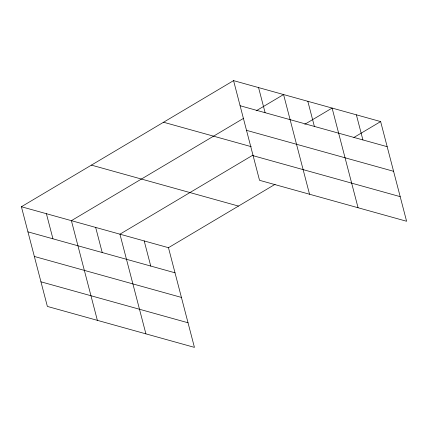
<?xml version="1.0" encoding="UTF-8"?>
<svg xmlns="http://www.w3.org/2000/svg" width="428" height="428" viewBox="0 0 428 428"><rect width="100%" height="100%" fill="white"/><g stroke="black" fill="none" stroke-linecap="round" stroke-linejoin="round"><path stroke-width="0.64" d="M21.4 206.74L168.471 247.694L194.435 347.375L47.364 306.421L21.4 206.74L233.565 80.624L380.636 121.579L406.6 221.26L259.529 180.306L233.565 80.624M243.725 118.235L71.401 220.666L97.37 320.347M256.244 110.788L283.571 94.551L309.535 194.232M252.927 155.129L119.936 234.18L145.9 333.861M304.779 124.307L332.101 108.065L358.065 207.746M168.471 247.694L275.124 184.297M353.881 137.484L380.636 121.579M240.108 105.737L387.174 146.692M246.517 130.342L393.589 171.302M163.549 122.242L251.231 146.66M253.119 155.696L400.191 196.65M91.415 165.122L238.487 206.077M27.943 231.853L175.009 272.807M34.352 256.463L181.419 297.417M40.954 281.811L188.026 322.771M356.369 114.822L362.912 139.935M307.834 101.308L314.377 126.421M258.566 87.585L265.109 112.698M144.204 240.937L150.747 266.05M95.669 227.423L102.212 252.536M46.401 213.7L52.944 238.813"/></g></svg>
